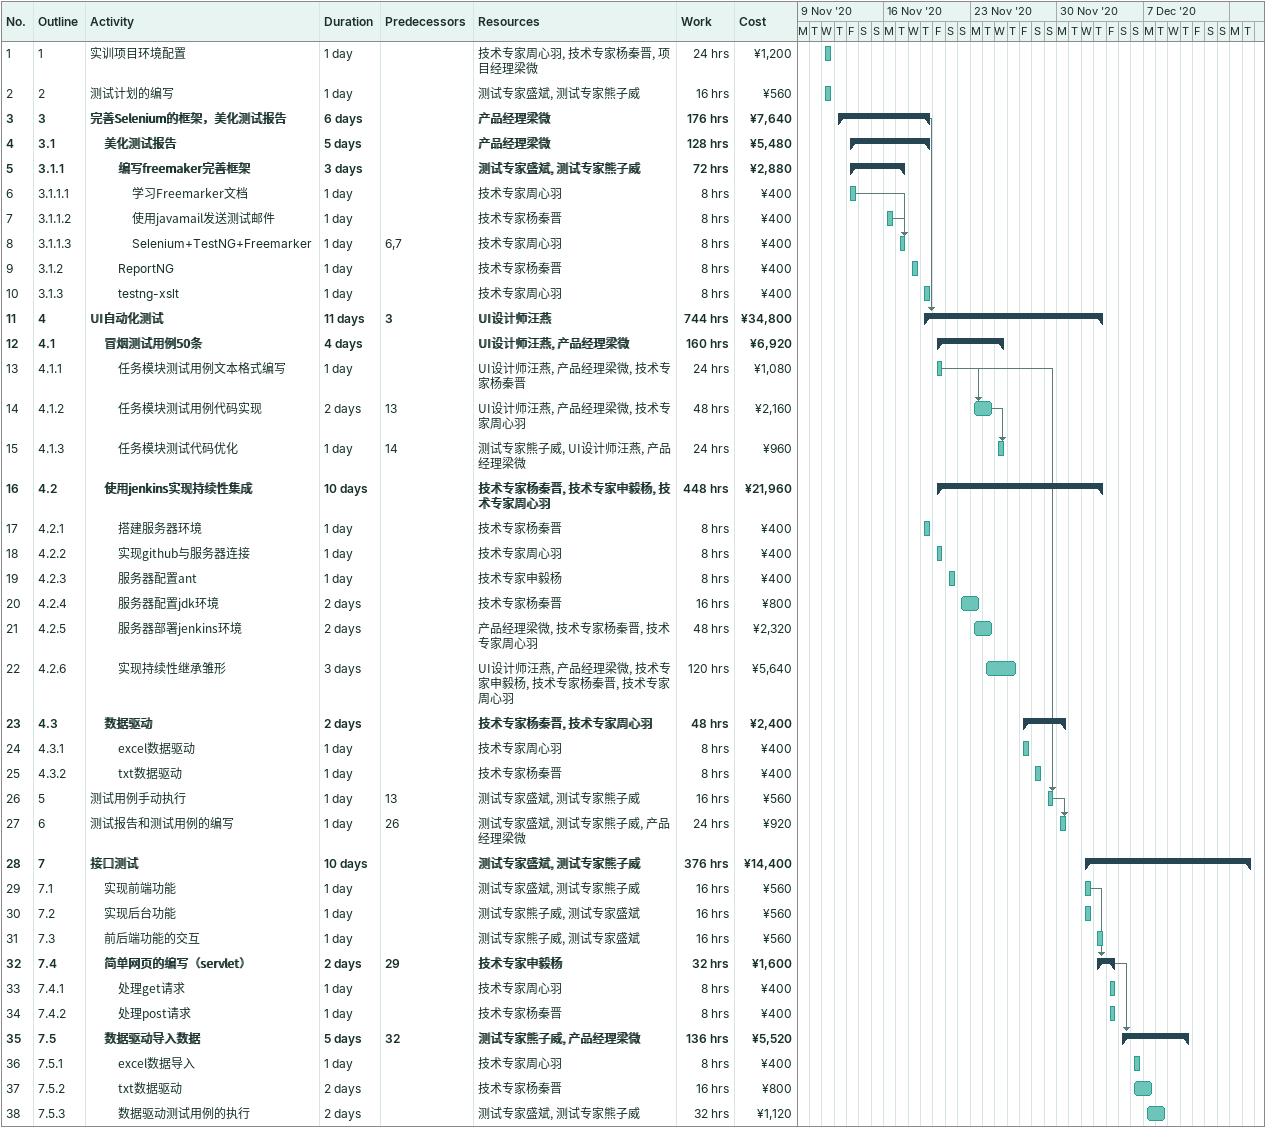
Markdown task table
| ID | WBS | Task | Duration | Start | Finish | Predecessors | Resources | Work (h) | Cost (¥) |
|---|---|---|---|---|---|---|---|---|---|
| 1 | 1 | 实训项目环境配置 | 1d | 2020-11-11 | 2020-11-11 |  | 技术专家周心羽, 技术专家杨秦晋, 项目经理梁微 | 24 | 1200 |
| 2 | 2 | 测试计划的编写 | 1d | 2020-11-11 | 2020-11-11 |  | 测试专家盛斌, 测试专家熊子威 | 16 | 560 |
| 3 | 3 | **完善Selenium的框架，美化测试报告** | 6d | 2020-11-12 | 2020-11-19 |  | 产品经理梁微 | 176 | 7640 |
| 4 | 3.1 | **美化测试报告** | 5d | 2020-11-13 | 2020-11-19 |  | 产品经理梁微 | 128 | 5480 |
| 5 | 3.1.1 | **编写freemaker完善框架** | 3d | 2020-11-13 | 2020-11-17 |  | 测试专家盛斌, 测试专家熊子威 | 72 | 2880 |
| 6 | 3.1.1.1 | 学习Freemarker文档 | 1d | 2020-11-13 | 2020-11-13 |  | 技术专家周心羽 | 8 | 400 |
| 7 | 3.1.1.2 | 使用javamail发送测试邮件 | 1d | 2020-11-16 | 2020-11-16 |  | 技术专家杨秦晋 | 8 | 400 |
| 8 | 3.1.1.3 | Selenium+TestNG+Freemarker | 1d | 2020-11-17 | 2020-11-17 | 6, 7 | 技术专家周心羽 | 8 | 400 |
| 9 | 3.1.2 | ReportNG | 1d | 2020-11-18 | 2020-11-18 |  | 技术专家杨秦晋 | 8 | 400 |
| 10 | 3.1.3 | testng-xslt | 1d | 2020-11-19 | 2020-11-19 |  | 技术专家周心羽 | 8 | 400 |
| 11 | 4 | **UI自动化测试** | 11d | 2020-11-19 | 2020-12-03 | 3 | UI设计师汪燕 | 744 | 34800 |
| 12 | 4.1 | **冒烟测试用例50条** | 4d | 2020-11-20 | 2020-11-25 |  | UI设计师汪燕, 产品经理梁微 | 160 | 6920 |
| 13 | 4.1.1 | 任务模块测试用例文本格式编写 | 1d | 2020-11-20 | 2020-11-20 |  | UI设计师汪燕, 产品经理梁微, 技术专家杨秦晋 | 24 | 1080 |
| 14 | 4.1.2 | 任务模块测试用例代码实现 | 2d | 2020-11-23 | 2020-11-24 | 13 | UI设计师汪燕, 产品经理梁微, 技术专家周心羽 | 48 | 2160 |
| 15 | 4.1.3 | 任务模块测试代码优化 | 1d | 2020-11-25 | 2020-11-25 | 14 | 测试专家熊子威, UI设计师汪燕, 产品经理梁微 | 24 | 960 |
| 16 | 4.2 | **使用jenkins实现持续性集成** | 10d | 2020-11-20 | 2020-12-03 |  | 技术专家杨秦晋, 技术专家申毅杨, 技术专家周心羽 | 448 | 21960 |
| 17 | 4.2.1 | 搭建服务器环境 | 1d | 2020-11-19 | 2020-11-19 |  | 技术专家杨秦晋 | 8 | 400 |
| 18 | 4.2.2 | 实现github与服务器连接 | 1d | 2020-11-20 | 2020-11-20 |  | 技术专家周心羽 | 8 | 400 |
| 19 | 4.2.3 | 服务器配置ant | 1d | 2020-11-21 | 2020-11-21 |  | 技术专家申毅杨 | 8 | 400 |
| 20 | 4.2.4 | 服务器配置jdk环境 | 2d | 2020-11-22 | 2020-11-23 |  | 技术专家杨秦晋 | 16 | 800 |
| 21 | 4.2.5 | 服务器部署jenkins环境 | 2d | 2020-11-23 | 2020-11-24 |  | 产品经理梁微, 技术专家杨秦晋, 技术专家周心羽 | 48 | 2320 |
| 22 | 4.2.6 | 实现持续性继承雏形 | 3d | 2020-11-24 | 2020-11-26 |  | UI设计师汪燕, 产品经理梁微, 技术专家申毅杨, 技术专家杨秦晋, 技术专家周心羽 | 120 | 5640 |
| 23 | 4.3 | **数据驱动** | 2d | 2020-11-27 | 2020-11-30 |  | 技术专家杨秦晋, 技术专家周心羽 | 48 | 2400 |
| 24 | 4.3.1 | excel数据驱动 | 1d | 2020-11-27 | 2020-11-27 |  | 技术专家周心羽 | 8 | 400 |
| 25 | 4.3.2 | txt数据驱动 | 1d | 2020-11-28 | 2020-11-28 |  | 技术专家杨秦晋 | 8 | 400 |
| 26 | 5 | 测试用例手动执行 | 1d | 2020-11-29 | 2020-11-29 | 13 | 测试专家盛斌, 测试专家熊子威 | 16 | 560 |
| 27 | 6 | 测试报告和测试用例的编写 | 1d | 2020-11-30 | 2020-11-30 | 26 | 测试专家盛斌, 测试专家熊子威, 产品经理梁微 | 24 | 920 |
| 28 | 7 | **接口测试** | 10d | 2020-12-02 | 2020-12-15 |  | 测试专家盛斌, 测试专家熊子威 | 376 | 14400 |
| 29 | 7.1 | 实现前端功能 | 1d | 2020-12-02 | 2020-12-02 |  | 测试专家盛斌, 测试专家熊子威 | 16 | 560 |
| 30 | 7.2 | 实现后台功能 | 1d | 2020-12-02 | 2020-12-02 |  | 测试专家熊子威, 测试专家盛斌 | 16 | 560 |
| 31 | 7.3 | 前后端功能的交互 | 1d | 2020-12-03 | 2020-12-03 |  | 测试专家熊子威, 测试专家盛斌 | 16 | 560 |
| 32 | 7.4 | **简单网页的编写（servlet）** | 2d | 2020-12-03 | 2020-12-04 | 29 | 技术专家申毅杨 | 32 | 1600 |
| 33 | 7.4.1 | 处理get请求 | 1d | 2020-12-04 | 2020-12-04 |  | 技术专家周心羽 | 8 | 400 |
| 34 | 7.4.2 | 处理post请求 | 1d | 2020-12-04 | 2020-12-04 |  | 技术专家杨秦晋 | 8 | 400 |
| 35 | 7.5 | **数据驱动导入数据** | 5d | 2020-12-05 | 2020-12-10 | 32 | 测试专家熊子威, 产品经理梁微 | 136 | 5520 |
| 36 | 7.5.1 | excel数据导入 | 1d | 2020-12-06 | 2020-12-06 |  | 技术专家周心羽 | 8 | 400 |
| 37 | 7.5.2 | txt数据驱动 | 2d | 2020-12-06 | 2020-12-07 |  | 技术专家杨秦晋 | 16 | 800 |
| 38 | 7.5.3 | 数据驱动测试用例的执行 | 2d | 2020-12-07 | 2020-12-08 |  | 测试专家盛斌, 测试专家熊子威 | 32 | 1120 |
